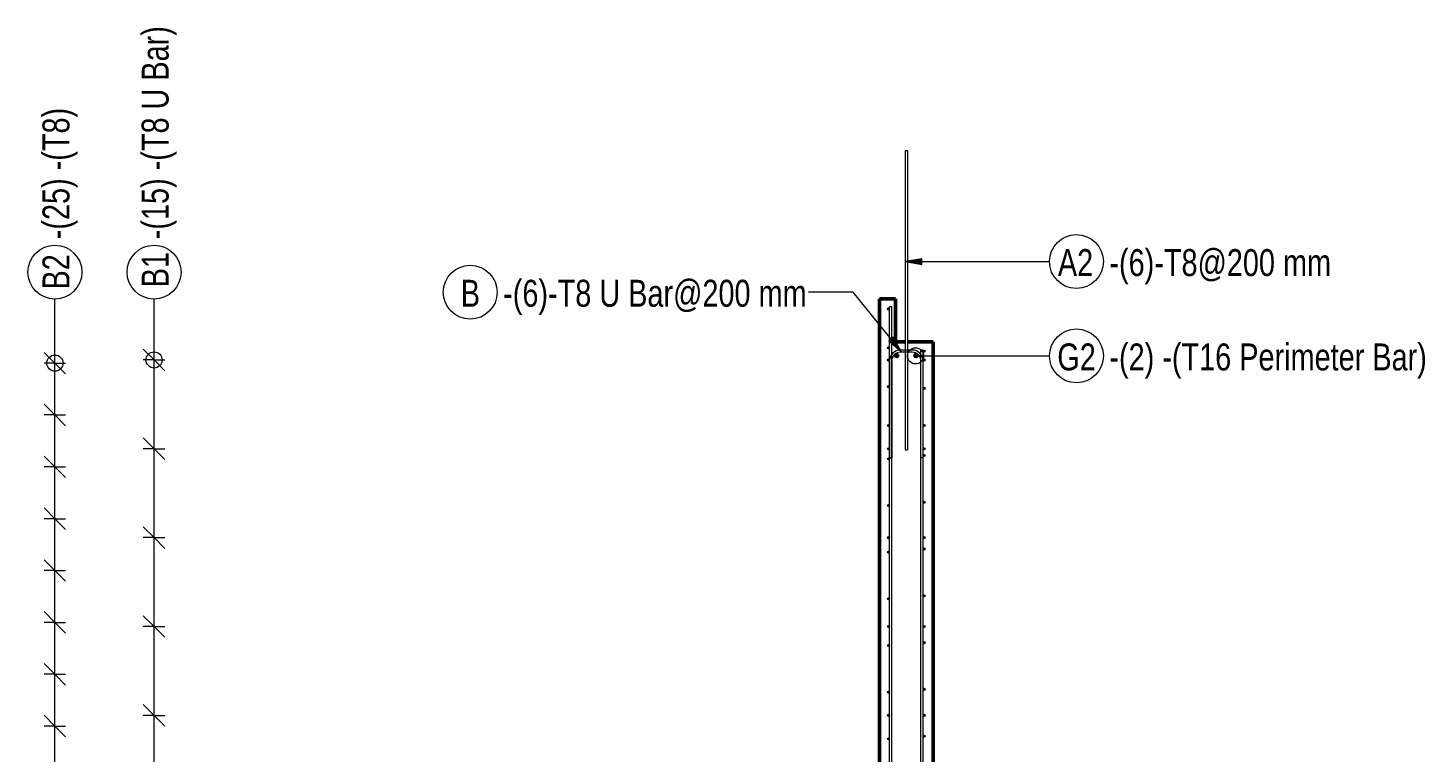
# Model space of a CAD drawing. Header units: millimetres. Extents: x -1209 to 17985, y -2296 to 18684.
# Drawn here: x 4964 to 10144, y 1878 to 4565 of the extents above; entities that cross this region are included whole.
import ezdxf

# ---------------------------------------------------------------- set-up
doc = ezdxf.new("R2010")
doc.units = ezdxf.units.MM
for name, color, linetype, lineweight in [('A-ANNO-DIMS', 211, 'Continuous', 9), ('A-ANNO-DIMS-40', 211, 'Continuous', 9), ('A-WALL', 113, 'Continuous', 25), ('S-RBAR', 171, 'Continuous', 18), ('S-RBAR-IDEN', 171, 'Continuous', 9)]:
    doc.layers.add(name, color=color, linetype=linetype, lineweight=lineweight)
doc.styles.add('Arial', font='arial.ttf', dxfattribs={"height": 95.25})
doc.styles.add('Nirmala UI Semilight', font='NirmalaS.ttf', dxfattribs={"width": 0.8, "height": 100})
doc.dimstyles.new('Arrow_Filled_-_2_5_NI_UI_1', dxfattribs={"dimscale": 304.8, "dimtxt": 104.736395, "dimasz": 0.262467, "dimexe": 0.131234, "dimexo": 0.0625, "dimgap": 0.131234, "dimtad": 1, "dimdec": 4, "dimzin": 0, "dimdsep": 46, "dimtxsty": 'Arial', "dimblk1": 'OBLIQUE', "dimblk2": 'OBLIQUE', "dimsah": 1, "dimcen": 0.09, "dimazin": 0, "dimtfac": 1, "dimtdec": 4, "dimtix": 1, "dimtmove": 0, "dimatfit": 3, "dimfxl": 0.131234, "dimfxlon": 1, "dimtvp": 1, "dimtolj": 1, "dimtzin": 0, "dimarcsym": 2})

# ---------------------------------------------------------------- blocks, each defined once
blk = doc.blocks.new('DIMBLOCK54-Elevation Front Copy 1')
at = {"layer": 'A-ANNO-DIMS-40'}
for p, q in [((5063.9, 1974.9), (5023.9, 2014.9)), ((5063.9, 1974.9), (5023.9, 1974.9)), ((5063.9, 1782.5), (5063.9, 1974.9)), ((5063.9, 1974.9), (5103.9, 1934.9)), ((5063.9, 1974.9), (5103.9, 1974.9)), ((5063.9, 1782.5), (5023.9, 1822.5)), ((5063.9, 1782.5), (5023.9, 1782.5)), ((5063.9, 1782.5), (5103.9, 1742.5)), ((5063.9, 1782.5), (5103.9, 1782.5))]:
    blk.add_line(p, q, dxfattribs=at)
blk = doc.blocks.new('_Oblique')
at = {"color": 0, "linetype": 'ByBlock', "lineweight": -2}
blk.add_line((-0.5, -0.5), (0.5, 0.5), dxfattribs=at)
blk = doc.blocks.new('DIMBLOCK55-Elevation Front Copy 1')
at = {"layer": 'A-ANNO-DIMS-40'}
for p, q in [((5063.9, 2167.2), (5023.9, 2207.2)), ((5063.9, 2167.2), (5023.9, 2167.2)), ((5063.9, 1974.9), (5063.9, 2167.2)), ((5063.9, 2167.2), (5103.9, 2127.2)), ((5063.9, 2167.2), (5103.9, 2167.2)), ((5063.9, 1974.9), (5023.9, 2014.9)), ((5063.9, 1974.9), (5023.9, 1974.9)), ((5063.9, 1974.9), (5103.9, 1934.9)), ((5063.9, 1974.9), (5103.9, 1974.9))]:
    blk.add_line(p, q, dxfattribs=at)
blk = doc.blocks.new('DIMBLOCK56-Elevation Front Copy 1')
at = {"layer": 'A-ANNO-DIMS-40'}
for p, q in [((5063.9, 2359.6), (5023.9, 2399.6)), ((5063.9, 2359.6), (5023.9, 2359.6)), ((5063.9, 2167.2), (5063.9, 2359.6)), ((5063.9, 2359.6), (5103.9, 2319.6)), ((5063.9, 2359.6), (5103.9, 2359.6)), ((5063.9, 2167.2), (5023.9, 2207.2)), ((5063.9, 2167.2), (5023.9, 2167.2)), ((5063.9, 2167.2), (5103.9, 2127.2)), ((5063.9, 2167.2), (5103.9, 2167.2))]:
    blk.add_line(p, q, dxfattribs=at)
blk = doc.blocks.new('DIMBLOCK57-Elevation Front Copy 1')
at = {"layer": 'A-ANNO-DIMS-40'}
for p, q in [((5063.9, 2551.9), (5023.9, 2591.9)), ((5063.9, 2551.9), (5023.9, 2551.9)), ((5063.9, 2359.6), (5063.9, 2551.9)), ((5063.9, 2551.9), (5103.9, 2511.9)), ((5063.9, 2551.9), (5103.9, 2551.9)), ((5063.9, 2359.6), (5023.9, 2399.6)), ((5063.9, 2359.6), (5023.9, 2359.6)), ((5063.9, 2359.6), (5103.9, 2319.6)), ((5063.9, 2359.6), (5103.9, 2359.6))]:
    blk.add_line(p, q, dxfattribs=at)
blk = doc.blocks.new('DIMBLOCK58-Elevation Front Copy 1')
at = {"layer": 'A-ANNO-DIMS-40'}
for p, q in [((5063.9, 2744.3), (5023.9, 2784.3)), ((5063.9, 2744.3), (5023.9, 2744.3)), ((5063.9, 2551.9), (5063.9, 2744.3)), ((5063.9, 2744.3), (5103.9, 2704.3)), ((5063.9, 2744.3), (5103.9, 2744.3)), ((5063.9, 2551.9), (5023.9, 2591.9)), ((5063.9, 2551.9), (5023.9, 2551.9)), ((5063.9, 2551.9), (5103.9, 2511.9)), ((5063.9, 2551.9), (5103.9, 2551.9))]:
    blk.add_line(p, q, dxfattribs=at)
blk = doc.blocks.new('DIMBLOCK59-Elevation Front Copy 1')
at = {"layer": 'A-ANNO-DIMS-40'}
for p, q in [((5063.9, 2936.6), (5023.9, 2976.6)), ((5063.9, 2936.6), (5023.9, 2936.6)), ((5063.9, 2744.3), (5063.9, 2936.6)), ((5063.9, 2936.6), (5103.9, 2896.6)), ((5063.9, 2936.6), (5103.9, 2936.6)), ((5063.9, 2744.3), (5023.9, 2784.3)), ((5063.9, 2744.3), (5023.9, 2744.3)), ((5063.9, 2744.3), (5103.9, 2704.3)), ((5063.9, 2744.3), (5103.9, 2744.3))]:
    blk.add_line(p, q, dxfattribs=at)
blk = doc.blocks.new('DIMBLOCK60-Elevation Front Copy 1')
at = {"layer": 'A-ANNO-DIMS-40'}
for p, q in [((5063.9, 3129), (5023.9, 3169)), ((5063.9, 3129), (5023.9, 3129)), ((5063.9, 2936.6), (5063.9, 3129)), ((5063.9, 3129), (5103.9, 3089)), ((5063.9, 3129), (5103.9, 3129)), ((5063.9, 2936.6), (5023.9, 2976.6)), ((5063.9, 2936.6), (5023.9, 2936.6)), ((5063.9, 2936.6), (5103.9, 2896.6)), ((5063.9, 2936.6), (5103.9, 2936.6))]:
    blk.add_line(p, q, dxfattribs=at)
blk = doc.blocks.new('DIMBLOCK61-Elevation Front Copy 1')
at = {"layer": 'A-ANNO-DIMS-40'}
for p, q in [((5063.9, 3321.3), (5023.9, 3361.3)), ((5063.9, 3321.3), (5023.9, 3321.3)), ((5063.9, 3129), (5063.9, 3321.3)), ((5063.9, 3321.3), (5103.9, 3281.3)), ((5063.9, 3321.3), (5103.9, 3321.3)), ((5063.9, 3129), (5023.9, 3169)), ((5063.9, 3129), (5023.9, 3129)), ((5063.9, 3129), (5103.9, 3089)), ((5063.9, 3129), (5103.9, 3129))]:
    blk.add_line(p, q, dxfattribs=at)
blk = doc.blocks.new('DIMBLOCK62-Elevation Front Copy 1')
at = {"layer": 'A-ANNO-DIMS-40'}
for p, q in [((5063.9, 3321.3), (5023.9, 3361.3)), ((5063.9, 3321.3), (5023.9, 3321.3)), ((5063.9, -1295), (5063.9, 3321.3)), ((5063.9, 3129), (5063.9, 3321.3)), ((5063.9, 3321.3), (5103.9, 3281.3)), ((5063.9, 3321.3), (5103.9, 3321.3)), ((5063.9, 3129), (5023.9, 3169)), ((5063.9, 3129), (5023.9, 3129)), ((5063.9, 2936.6), (5063.9, 3129)), ((5063.9, 3129), (5103.9, 3089)), ((5063.9, 3129), (5103.9, 3129)), ((5063.9, 2936.6), (5023.9, 2976.6)), ((5063.9, 2936.6), (5023.9, 2936.6)), ((5063.9, 2744.3), (5063.9, 2936.6)), ((5063.9, 2936.6), (5103.9, 2896.6)), ((5063.9, 2936.6), (5103.9, 2936.6)), ((5063.9, 2744.3), (5023.9, 2784.3)), ((5063.9, 2744.3), (5023.9, 2744.3)), ((5063.9, 2551.9), (5063.9, 2744.3)), ((5063.9, 2744.3), (5103.9, 2704.3)), ((5063.9, 2744.3), (5103.9, 2744.3)), ((5063.9, 2551.9), (5023.9, 2591.9)), ((5063.9, 2551.9), (5023.9, 2551.9)), ((5063.9, 2359.6), (5063.9, 2551.9)), ((5063.9, 2551.9), (5103.9, 2511.9)), ((5063.9, 2551.9), (5103.9, 2551.9)), ((5063.9, 2359.6), (5023.9, 2399.6)), ((5063.9, 2359.6), (5023.9, 2359.6)), ((5063.9, 2167.2), (5063.9, 2359.6)), ((5063.9, 2359.6), (5103.9, 2319.6)), ((5063.9, 2359.6), (5103.9, 2359.6)), ((5063.9, 2167.2), (5023.9, 2207.2)), ((5063.9, 2167.2), (5023.9, 2167.2)), ((5063.9, 1974.9), (5063.9, 2167.2)), ((5063.9, 2167.2), (5103.9, 2127.2)), ((5063.9, 2167.2), (5103.9, 2167.2)), ((5063.9, 1974.9), (5023.9, 2014.9)), ((5063.9, 1974.9), (5023.9, 1974.9)), ((5063.9, 1782.5), (5063.9, 1974.9)), ((5063.9, 1974.9), (5103.9, 1934.9)), ((5063.9, 1974.9), (5103.9, 1974.9)), ((5063.9, 1782.5), (5023.9, 1822.5)), ((5063.9, 1782.5), (5023.9, 1782.5)), ((5063.9, 1590.2), (5063.9, 1782.5)), ((5063.9, 1782.5), (5103.9, 1742.5)), ((5063.9, 1782.5), (5103.9, 1782.5)), ((5063.9, 1590.2), (5023.9, 1630.2)), ((5063.9, 1590.2), (5023.9, 1590.2)), ((5063.9, 1397.8), (5063.9, 1590.2)), ((5063.9, 1590.2), (5103.9, 1550.2)), ((5063.9, 1590.2), (5103.9, 1590.2)), ((5063.9, 1397.8), (5023.9, 1437.8)), ((5063.9, 1397.8), (5023.9, 1397.8)), ((5063.9, 1205.5), (5063.9, 1397.8)), ((5063.9, 1397.8), (5103.9, 1357.8)), ((5063.9, 1397.8), (5103.9, 1397.8)), ((5063.9, 1205.5), (5023.9, 1245.5)), ((5063.9, 1205.5), (5023.9, 1205.5)), ((5063.9, 1013.2), (5063.9, 1205.5)), ((5063.9, 1205.5), (5103.9, 1165.5)), ((5063.9, 1205.5), (5103.9, 1205.5)), ((5063.9, 1013.2), (5023.9, 1053.2)), ((5063.9, 1013.2), (5023.9, 1013.2)), ((5063.9, 820.8), (5063.9, 1013.2)), ((5063.9, 1013.2), (5103.9, 973.2)), ((5063.9, 1013.2), (5103.9, 1013.2)), ((5063.9, 820.8), (5023.9, 860.8)), ((5063.9, 820.8), (5023.9, 820.8)), ((5063.9, 628.5), (5063.9, 820.8)), ((5063.9, 820.8), (5103.9, 780.8)), ((5063.9, 820.8), (5103.9, 820.8)), ((5063.9, 628.5), (5023.9, 668.5)), ((5063.9, 628.5), (5023.9, 628.5)), ((5063.9, 436.1), (5063.9, 628.5)), ((5063.9, 628.5), (5103.9, 588.5)), ((5063.9, 628.5), (5103.9, 628.5)), ((5063.9, 436.1), (5023.9, 476.1)), ((5063.9, 436.1), (5023.9, 436.1)), ((5063.9, 243.8), (5063.9, 436.1)), ((5063.9, 436.1), (5103.9, 396.1)), ((5063.9, 436.1), (5103.9, 436.1)), ((5063.9, 243.8), (5023.9, 283.8)), ((5063.9, 243.8), (5023.9, 243.8)), ((5063.9, 51.4), (5063.9, 243.8)), ((5063.9, 243.8), (5103.9, 203.8)), ((5063.9, 243.8), (5103.9, 243.8)), ((5063.9, 51.4), (5023.9, 91.4)), ((5063.9, 51.4), (5023.9, 51.4)), ((5063.9, -140.9), (5063.9, 51.4)), ((5063.9, 51.4), (5103.9, 11.4)), ((5063.9, 51.4), (5103.9, 51.4)), ((5063.9, -140.9), (5023.9, -100.9)), ((5063.9, -140.9), (5023.9, -140.9)), ((5063.9, -333.3), (5063.9, -140.9)), ((5063.9, -140.9), (5103.9, -180.9)), ((5063.9, -140.9), (5103.9, -140.9)), ((5063.9, -333.3), (5023.9, -293.3)), ((5063.9, -333.3), (5023.9, -333.3)), ((5063.9, -525.6), (5063.9, -333.3)), ((5063.9, -333.3), (5103.9, -373.3)), ((5063.9, -333.3), (5103.9, -333.3)), ((5063.9, -525.6), (5023.9, -485.6)), ((5063.9, -525.6), (5023.9, -525.6)), ((5063.9, -718), (5063.9, -525.6)), ((5063.9, -525.6), (5103.9, -565.6)), ((5063.9, -525.6), (5103.9, -525.6)), ((5063.9, -718), (5023.9, -678)), ((5063.9, -718), (5023.9, -718)), ((5063.9, -910.3), (5063.9, -718)), ((5063.9, -718), (5103.9, -758)), ((5063.9, -718), (5103.9, -718)), ((5063.9, -910.3), (5023.9, -870.3)), ((5063.9, -910.3), (5023.9, -910.3)), ((5063.9, -1102.7), (5063.9, -910.3)), ((5063.9, -910.3), (5103.9, -950.3)), ((5063.9, -910.3), (5103.9, -910.3)), ((5063.9, -1102.7), (5023.9, -1062.7)), ((5063.9, -1102.7), (5023.9, -1102.7)), ((5063.9, -1295), (5063.9, -1102.7)), ((5063.9, -1102.7), (5103.9, -1142.7)), ((5063.9, -1102.7), (5103.9, -1102.7)), ((5063.9, -1295), (5023.9, -1255)), ((5063.9, -1295), (5023.9, -1295)), ((5063.9, -1295), (5103.9, -1335)), ((5063.9, -1295), (5103.9, -1295))]:
    blk.add_line(p, q, dxfattribs=at)
blk = doc.blocks.new('_None')
blk = doc.blocks.new('DIMBLOCK72-Elevation Front Copy 1')
at = {"layer": 'A-ANNO-DIMS-40'}
for p, q in [((5431.6, 2014.6), (5391.6, 2054.6)), ((5431.6, 2014.6), (5391.6, 2014.6)), ((5431.6, 1685), (5431.6, 2014.6)), ((5431.6, 2014.6), (5471.6, 1974.6)), ((5431.6, 2014.6), (5471.6, 2014.6)), ((5431.6, 1685), (5391.6, 1725)), ((5431.6, 1685), (5391.6, 1685)), ((5431.6, 1685), (5471.6, 1645)), ((5431.6, 1685), (5471.6, 1685))]:
    blk.add_line(p, q, dxfattribs=at)
blk = doc.blocks.new('DIMBLOCK73-Elevation Front Copy 1')
at = {"layer": 'A-ANNO-DIMS-40'}
for p, q in [((5431.6, 2344.3), (5391.6, 2384.3)), ((5431.6, 2344.3), (5391.6, 2344.3)), ((5431.6, 2014.6), (5431.6, 2344.3)), ((5431.6, 2344.3), (5471.6, 2304.3)), ((5431.6, 2344.3), (5471.6, 2344.3)), ((5431.6, 2014.6), (5391.6, 2054.6)), ((5431.6, 2014.6), (5391.6, 2014.6)), ((5431.6, 2014.6), (5471.6, 1974.6)), ((5431.6, 2014.6), (5471.6, 2014.6))]:
    blk.add_line(p, q, dxfattribs=at)
blk = doc.blocks.new('DIMBLOCK74-Elevation Front Copy 1')
at = {"layer": 'A-ANNO-DIMS-40'}
for p, q in [((5431.6, 2673.9), (5391.6, 2713.9)), ((5431.6, 2673.9), (5391.6, 2673.9)), ((5431.6, 2344.3), (5431.6, 2673.9)), ((5431.6, 2673.9), (5471.6, 2633.9)), ((5431.6, 2673.9), (5471.6, 2673.9)), ((5431.6, 2344.3), (5391.6, 2384.3)), ((5431.6, 2344.3), (5391.6, 2344.3)), ((5431.6, 2344.3), (5471.6, 2304.3)), ((5431.6, 2344.3), (5471.6, 2344.3))]:
    blk.add_line(p, q, dxfattribs=at)
blk = doc.blocks.new('DIMBLOCK75-Elevation Front Copy 1')
at = {"layer": 'A-ANNO-DIMS-40'}
for p, q in [((5431.6, 3003.6), (5391.6, 3043.6)), ((5431.6, 3003.6), (5391.6, 3003.6)), ((5431.6, 2673.9), (5431.6, 3003.6)), ((5431.6, 3003.6), (5471.6, 2963.6)), ((5431.6, 3003.6), (5471.6, 3003.6)), ((5431.6, 2673.9), (5391.6, 2713.9)), ((5431.6, 2673.9), (5391.6, 2673.9)), ((5431.6, 2673.9), (5471.6, 2633.9)), ((5431.6, 2673.9), (5471.6, 2673.9))]:
    blk.add_line(p, q, dxfattribs=at)
blk = doc.blocks.new('DIMBLOCK76-Elevation Front Copy 1')
at = {"layer": 'A-ANNO-DIMS-40'}
for p, q in [((5431.6, 3333.2), (5391.6, 3373.2)), ((5431.6, 3333.2), (5391.6, 3333.2)), ((5431.6, 3003.6), (5431.6, 3333.2)), ((5431.6, 3333.2), (5471.6, 3293.2)), ((5431.6, 3333.2), (5471.6, 3333.2)), ((5431.6, 3003.6), (5391.6, 3043.6)), ((5431.6, 3003.6), (5391.6, 3003.6)), ((5431.6, 3003.6), (5471.6, 2963.6)), ((5431.6, 3003.6), (5471.6, 3003.6))]:
    blk.add_line(p, q, dxfattribs=at)
blk = doc.blocks.new('DIMBLOCK77-Elevation Front Copy 1')
at = {"layer": 'A-ANNO-DIMS-40'}
for p, q in [((5431.6, 3333.2), (5391.6, 3373.2)), ((5431.6, 3333.2), (5391.6, 3333.2)), ((5431.6, -1281.9), (5431.6, 3333.2)), ((5431.6, 3003.6), (5431.6, 3333.2)), ((5431.6, 3333.2), (5471.6, 3293.2)), ((5431.6, 3333.2), (5471.6, 3333.2)), ((5431.6, 3003.6), (5391.6, 3043.6)), ((5431.6, 3003.6), (5391.6, 3003.6)), ((5431.6, 2673.9), (5431.6, 3003.6)), ((5431.6, 3003.6), (5471.6, 2963.6)), ((5431.6, 3003.6), (5471.6, 3003.6)), ((5431.6, 2673.9), (5391.6, 2713.9)), ((5431.6, 2673.9), (5391.6, 2673.9)), ((5431.6, 2344.3), (5431.6, 2673.9)), ((5431.6, 2673.9), (5471.6, 2633.9)), ((5431.6, 2673.9), (5471.6, 2673.9)), ((5431.6, 2344.3), (5391.6, 2384.3)), ((5431.6, 2344.3), (5391.6, 2344.3)), ((5431.6, 2014.6), (5431.6, 2344.3)), ((5431.6, 2344.3), (5471.6, 2304.3)), ((5431.6, 2344.3), (5471.6, 2344.3)), ((5431.6, 2014.6), (5391.6, 2054.6)), ((5431.6, 2014.6), (5391.6, 2014.6)), ((5431.6, 1685), (5431.6, 2014.6)), ((5431.6, 2014.6), (5471.6, 1974.6)), ((5431.6, 2014.6), (5471.6, 2014.6)), ((5431.6, 1685), (5391.6, 1725)), ((5431.6, 1685), (5391.6, 1685)), ((5431.6, 1355.3), (5431.6, 1685)), ((5431.6, 1685), (5471.6, 1645)), ((5431.6, 1685), (5471.6, 1685)), ((5431.6, 1355.3), (5391.6, 1395.3)), ((5431.6, 1355.3), (5391.6, 1355.3)), ((5431.6, 1025.7), (5431.6, 1355.3)), ((5431.6, 1355.3), (5471.6, 1315.3)), ((5431.6, 1355.3), (5471.6, 1355.3)), ((5431.6, 1025.7), (5391.6, 1065.7)), ((5431.6, 1025.7), (5391.6, 1025.7)), ((5431.6, 696), (5431.6, 1025.7)), ((5431.6, 1025.7), (5471.6, 985.7)), ((5431.6, 1025.7), (5471.6, 1025.7)), ((5431.6, 696), (5391.6, 736)), ((5431.6, 696), (5391.6, 696)), ((5431.6, 366.4), (5431.6, 696)), ((5431.6, 696), (5471.6, 656)), ((5431.6, 696), (5471.6, 696)), ((5431.6, 366.4), (5391.6, 406.4)), ((5431.6, 366.4), (5391.6, 366.4)), ((5431.6, 36.7), (5431.6, 366.4)), ((5431.6, 366.4), (5471.6, 326.4)), ((5431.6, 366.4), (5471.6, 366.4)), ((5431.6, 36.7), (5391.6, 76.7)), ((5431.6, 36.7), (5391.6, 36.7)), ((5431.6, -292.9), (5431.6, 36.7)), ((5431.6, 36.7), (5471.6, -3.3)), ((5431.6, 36.7), (5471.6, 36.7)), ((5431.6, -292.9), (5391.6, -252.9)), ((5431.6, -292.9), (5391.6, -292.9)), ((5431.6, -622.6), (5431.6, -292.9)), ((5431.6, -292.9), (5471.6, -332.9)), ((5431.6, -292.9), (5471.6, -292.9)), ((5431.6, -622.6), (5391.6, -582.6)), ((5431.6, -622.6), (5391.6, -622.6)), ((5431.6, -952.2), (5431.6, -622.6)), ((5431.6, -622.6), (5471.6, -662.6)), ((5431.6, -622.6), (5471.6, -622.6)), ((5431.6, -952.2), (5391.6, -912.2)), ((5431.6, -952.2), (5391.6, -952.2)), ((5431.6, -1281.9), (5431.6, -952.2)), ((5431.6, -952.2), (5471.6, -992.2)), ((5431.6, -952.2), (5471.6, -952.2)), ((5431.6, -1281.9), (5391.6, -1241.9)), ((5431.6, -1281.9), (5391.6, -1281.9)), ((5431.6, -1281.9), (5471.6, -1321.9)), ((5431.6, -1281.9), (5471.6, -1281.9))]:
    blk.add_line(p, q, dxfattribs=at)
blk = doc.blocks.new('M_Rebar Tag_rfa MARK - DOT 1_5-794230-Elevation Front Copy 1')
at = {"layer": 'S-RBAR-IDEN'}
blk.add_circle((3034.1, 4800.9), 100, dxfattribs=at)
blk = doc.blocks.new('M_Rebar Tag_rfa Dimension - ARROW-793927-Elevation Right Copy 2')
at = {"layer": 'S-RBAR-IDEN'}
blk.add_circle((18666.1, -1628.1), 100, dxfattribs=at)
blk = doc.blocks.new('M_Rebar Tag_rfa MARK - DOT 1_5-794230-Elevation Right Copy 2')
at = {"layer": 'S-RBAR-IDEN'}
blk.add_circle((18666.1, -1344.5), 100, dxfattribs=at)

msp = doc.modelspace()

# ---------------------------------------------------------------- hatches: boundary and pattern name
at = {"layer": 'S-RBAR'}
h = msp.add_hatch(color=256, dxfattribs=at)
edge = h.paths.add_edge_path()
edge.add_arc((8154.53169, 3522.33844), 4, 0, 360)
for points in [[(8154.53169, 3518.33844), (8158.53169, 3522.33844), (8154.53169, 3526.33844), (8150.53169, 3522.33844)], [(8154.53169, 3374.20075), (8158.53169, 3378.20075), (8154.53169, 3382.20075), (8150.53169, 3378.20075)], [(8286.53169, 3362), (8290.53169, 3366), (8286.53169, 3370), (8282.53169, 3366)], [(8154.53169, 3329.20964), (8158.53169, 3333.20964), (8154.53169, 3337.20964), (8150.53169, 3333.20964)], [(8187.1235, 3341.89155), (8192.65136, 3349.5), (8187.1235, 3357.10845), (8178.17922, 3354.20228), (8178.17922, 3344.79772)], [(8258.95351, 3341.89155), (8264.48138, 3349.5), (8258.95351, 3357.10845), (8250.00924, 3354.20228), (8250.00924, 3344.79772)], [(8286.53169, 3329.20964), (8290.53169, 3333.20964), (8286.53169, 3337.20964), (8282.53169, 3333.20964)], [(8154.53169, 3230.06305), (8158.53169, 3234.06305), (8154.53169, 3238.06305), (8150.53169, 3234.06305)], [(8286.53169, 3223.96268), (8290.53169, 3227.96268), (8286.53169, 3231.96268), (8282.53169, 3227.96268)], [(8154.53169, 3085.92536), (8158.53169, 3089.92536), (8154.53169, 3093.92536), (8150.53169, 3089.92536)], [(8286.53169, 3085.92536), (8290.53169, 3089.92536), (8286.53169, 3093.92536), (8282.53169, 3089.92536)], [(8154.53169, 2999.55973), (8158.53169, 3003.55973), (8154.53169, 3007.55973), (8150.53169, 3003.55973)], [(8286.53169, 2999.55973), (8290.53169, 3003.55973), (8286.53169, 3007.55973), (8282.53169, 3003.55973)], [(8154.53169, 2962.28492), (8158.53169, 2966.28492), (8154.53169, 2970.28492), (8150.53169, 2966.28492)], [(8286.53169, 2974.82187), (8290.53169, 2978.82187), (8286.53169, 2982.82187), (8282.53169, 2978.82187)], [(8154.53169, 2789.19352), (8158.53169, 2793.19352), (8154.53169, 2797.19352), (8150.53169, 2793.19352)], [(8286.53169, 2801.229), (8290.53169, 2805.229), (8286.53169, 2809.229), (8282.53169, 2805.229)], [(8154.53169, 2669.90983), (8158.53169, 2673.90983), (8154.53169, 2677.90983), (8150.53169, 2673.90983)], [(8286.53169, 2669.90983), (8290.53169, 2673.90983), (8286.53169, 2677.90983), (8282.53169, 2673.90983)], [(8154.53169, 2616.10212), (8158.53169, 2620.10212), (8154.53169, 2624.10212), (8150.53169, 2620.10212)], [(8286.53169, 2627.63612), (8290.53169, 2631.63612), (8286.53169, 2635.63612), (8282.53169, 2631.63612)], [(8154.53169, 2443.01073), (8158.53169, 2447.01073), (8154.53169, 2451.01073), (8150.53169, 2447.01073)], [(8286.53169, 2454.04325), (8290.53169, 2458.04325), (8286.53169, 2462.04325), (8282.53169, 2458.04325)], [(8154.53169, 2340.25992), (8158.53169, 2344.25992), (8154.53169, 2348.25992), (8150.53169, 2344.25992)], [(8286.53169, 2340.25992), (8290.53169, 2344.25992), (8286.53169, 2348.25992), (8282.53169, 2344.25992)], [(8286.53169, 2280.45037), (8290.53169, 2284.45037), (8286.53169, 2288.45037), (8282.53169, 2284.45037)], [(8154.53169, 2269.91933), (8158.53169, 2273.91933), (8154.53169, 2277.91933), (8150.53169, 2273.91933)], [(8154.53169, 2096.82793), (8158.53169, 2100.82793), (8154.53169, 2104.82793), (8150.53169, 2100.82793)], [(8286.53169, 2106.8575), (8290.53169, 2110.8575), (8286.53169, 2114.8575), (8282.53169, 2110.8575)], [(8154.53169, 2010.61001), (8158.53169, 2014.61001), (8154.53169, 2018.61001), (8150.53169, 2014.61001)], [(8286.53169, 2010.61001), (8290.53169, 2014.61001), (8286.53169, 2018.61001), (8282.53169, 2014.61001)], [(8154.53169, 1923.73654), (8158.53169, 1927.73654), (8154.53169, 1931.73654), (8150.53169, 1927.73654)], [(8286.53169, 1933.26462), (8290.53169, 1937.26462), (8286.53169, 1941.26462), (8282.53169, 1937.26462)]]:
    msp.add_hatch(color=256, dxfattribs=at).paths.add_polyline_path(points)
h = msp.add_hatch(color=256, dxfattribs=at)
edge = h.paths.add_edge_path()
edge.add_arc((8154.53169, 3378.20075), 4, 0, 360)
h = msp.add_hatch(color=256, dxfattribs=at)
edge = h.paths.add_edge_path()
edge.add_arc((8286.53169, 3366), 4, 0, 360)
h = msp.add_hatch(color=256, dxfattribs=at)
edge = h.paths.add_edge_path()
edge.add_arc((8154.53169, 3333.20964), 4, 0, 360)
h = msp.add_hatch(color=256, dxfattribs=at)
edge = h.paths.add_edge_path()
edge.add_arc((8184.65136, 3349.5), 8, 0, 360)
h = msp.add_hatch(color=256, dxfattribs=at)
edge = h.paths.add_edge_path()
edge.add_arc((8256.48138, 3349.5), 8, 0, 360)
h = msp.add_hatch(color=256, dxfattribs=at)
edge = h.paths.add_edge_path()
edge.add_arc((8286.53169, 3333.20964), 4, 0, 360)
h = msp.add_hatch(color=256, dxfattribs=at)
edge = h.paths.add_edge_path()
edge.add_arc((8154.53169, 3234.06305), 4, 0, 360)
h = msp.add_hatch(color=256, dxfattribs=at)
edge = h.paths.add_edge_path()
edge.add_arc((8286.53169, 3227.96268), 4, 0, 360)
h = msp.add_hatch(color=256, dxfattribs=at)
edge = h.paths.add_edge_path()
edge.add_arc((8154.53169, 3089.92536), 4, 0, 360)
h = msp.add_hatch(color=256, dxfattribs=at)
edge = h.paths.add_edge_path()
edge.add_arc((8286.53169, 3089.92536), 4, 0, 360)
h = msp.add_hatch(color=256, dxfattribs=at)
edge = h.paths.add_edge_path()
edge.add_arc((8154.53169, 3003.55973), 4, 0, 360)
h = msp.add_hatch(color=256, dxfattribs=at)
edge = h.paths.add_edge_path()
edge.add_arc((8286.53169, 3003.55973), 4, 0, 360)
h = msp.add_hatch(color=256, dxfattribs=at)
edge = h.paths.add_edge_path()
edge.add_arc((8154.53169, 2966.28492), 4, 0, 360)
h = msp.add_hatch(color=256, dxfattribs=at)
edge = h.paths.add_edge_path()
edge.add_arc((8286.53169, 2978.82187), 4, 0, 360)
h = msp.add_hatch(color=256, dxfattribs=at)
edge = h.paths.add_edge_path()
edge.add_arc((8154.53169, 2793.19352), 4, 0, 360)
h = msp.add_hatch(color=256, dxfattribs=at)
edge = h.paths.add_edge_path()
edge.add_arc((8286.53169, 2805.229), 4, 0, 360)
h = msp.add_hatch(color=256, dxfattribs=at)
edge = h.paths.add_edge_path()
edge.add_arc((8154.53169, 2673.90983), 4, 0, 360)
h = msp.add_hatch(color=256, dxfattribs=at)
edge = h.paths.add_edge_path()
edge.add_arc((8286.53169, 2673.90983), 4, 0, 360)
h = msp.add_hatch(color=256, dxfattribs=at)
edge = h.paths.add_edge_path()
edge.add_arc((8154.53169, 2620.10212), 4, 0, 360)
h = msp.add_hatch(color=256, dxfattribs=at)
edge = h.paths.add_edge_path()
edge.add_arc((8286.53169, 2631.63612), 4, 0, 360)
h = msp.add_hatch(color=256, dxfattribs=at)
edge = h.paths.add_edge_path()
edge.add_arc((8154.53169, 2447.01073), 4, 0, 360)
h = msp.add_hatch(color=256, dxfattribs=at)
edge = h.paths.add_edge_path()
edge.add_arc((8286.53169, 2458.04325), 4, 0, 360)
h = msp.add_hatch(color=256, dxfattribs=at)
edge = h.paths.add_edge_path()
edge.add_arc((8154.53169, 2344.25992), 4, 0, 360)
h = msp.add_hatch(color=256, dxfattribs=at)
edge = h.paths.add_edge_path()
edge.add_arc((8286.53169, 2344.25992), 4, 0, 360)
h = msp.add_hatch(color=256, dxfattribs=at)
edge = h.paths.add_edge_path()
edge.add_arc((8286.53169, 2284.45037), 4, 0, 360)
h = msp.add_hatch(color=256, dxfattribs=at)
edge = h.paths.add_edge_path()
edge.add_arc((8154.53169, 2273.91933), 4, 0, 360)
h = msp.add_hatch(color=256, dxfattribs=at)
edge = h.paths.add_edge_path()
edge.add_arc((8154.53169, 2100.82793), 4, 0, 360)
h = msp.add_hatch(color=256, dxfattribs=at)
edge = h.paths.add_edge_path()
edge.add_arc((8286.53169, 2110.8575), 4, 0, 360)
h = msp.add_hatch(color=256, dxfattribs=at)
edge = h.paths.add_edge_path()
edge.add_arc((8154.53169, 2014.61001), 4, 0, 360)
h = msp.add_hatch(color=256, dxfattribs=at)
edge = h.paths.add_edge_path()
edge.add_arc((8286.53169, 2014.61001), 4, 0, 360)
h = msp.add_hatch(color=256, dxfattribs=at)
edge = h.paths.add_edge_path()
edge.add_arc((8154.53169, 1927.73654), 4, 0, 360)
h = msp.add_hatch(color=256, dxfattribs=at)
edge = h.paths.add_edge_path()
edge.add_arc((8286.53169, 1937.26462), 4, 0, 360)
at = {"layer": 'S-RBAR-IDEN'}
for points in [[(8218.00203, 3698.28864), (8278.00203, 3687.70902), (8278.00203, 3708.86826)], [(8202.01997, 3364.54408), (8172.3332, 3417.74769), (8155.92682, 3404.38565)]]:
    msp.add_hatch(color=256, dxfattribs=at).paths.add_polyline_path(points)

# ---------------------------------------------------------------- linework, layer by layer
at = {"layer": 'A-WALL', "lineweight": 50}
for p, q in [((8180.53169, 3560), (8120.53169, 3560)), ((8120.53169, 3560), (8120.53169, -1395)), ((8180.53169, 3400), (8180.53169, 3560)), ((8216.7346, 3400), (8180.53169, 3400)), ((8320.53169, 3400), (8224.7346, 3400)), ((8320.53169, 1785.64781), (8320.53169, 3400))]:
    msp.add_line(p, q, dxfattribs=at)
at = {"layer": 'S-RBAR'}
for p, q in [((8216.7346, 4110), (8216.7346, 3000)), ((8216.7346, 4110), (8224.7346, 4110)), ((8224.7346, 4110), (8224.7346, 3000)), ((8154.53169, 3526.33844), (8150.53169, 3522.33844)), ((8150.53169, 3522.33844), (8154.53169, 3518.33844)), ((8158.53169, 3522.33844), (8154.53169, 3526.33844)), ((8154.53169, 3518.33844), (8158.53169, 3522.33844)), ((8166.53169, 3530.02973), (8158.53169, 3530.02973)), ((8158.53169, -1365), (8158.53169, 3530.02973)), ((8166.53169, -1365), (8166.53169, 3530.02973)), ((8154.53169, 3382.20075), (8150.53169, 3378.20075)), ((8150.53169, 3378.20075), (8154.53169, 3374.20075)), ((8158.53169, 3378.20075), (8154.53169, 3382.20075)), ((8154.53169, 3374.20075), (8158.53169, 3378.20075)), ((8242.53169, 3370), (8198.53169, 3370)), ((8282.53169, 3370), (8274.53169, 3370)), ((8274.53169, -1365), (8274.53169, 3370)), ((8282.53169, -1365), (8282.53169, 3370)), ((8286.53169, 3370), (8282.53169, 3366)), ((8290.53169, 3366), (8286.53169, 3370)), ((8154.53169, 3337.20964), (8150.53169, 3333.20964)), ((8150.53169, 3333.20964), (8154.53169, 3329.20964)), ((8158.53169, 3333.20964), (8154.53169, 3337.20964)), ((8154.53169, 3329.20964), (8158.53169, 3333.20964)), ((8158.53169, 3330), (8158.53169, 2970)), ((8166.53169, 3330), (8166.53169, 2970)), ((8187.1235, 3357.10845), (8178.17922, 3354.20228)), ((8178.17922, 3354.20228), (8178.17922, 3344.79772)), ((8178.17922, 3344.79772), (8187.1235, 3341.89155)), ((8192.65136, 3349.5), (8187.1235, 3357.10845)), ((8187.1235, 3341.89155), (8192.65136, 3349.5)), ((8242.53169, 3362), (8198.53169, 3362)), ((8258.95351, 3357.10845), (8250.00924, 3354.20228)), ((8250.00924, 3354.20228), (8250.00924, 3344.79772)), ((8250.00924, 3344.79772), (8258.95351, 3341.89155)), ((8264.48138, 3349.5), (8258.95351, 3357.10845)), ((8258.95351, 3341.89155), (8264.48138, 3349.5)), ((8274.53169, 2970), (8274.53169, 3330)), ((8282.53169, 3366), (8286.53169, 3362)), ((8286.53169, 3337.20964), (8282.53169, 3333.20964)), ((8282.53169, 3333.20964), (8286.53169, 3329.20964)), ((8282.53169, 2970), (8282.53169, 3330)), ((8286.53169, 3362), (8290.53169, 3366)), ((8290.53169, 3333.20964), (8286.53169, 3337.20964)), ((8286.53169, 3329.20964), (8290.53169, 3333.20964)), ((8154.53169, 3238.06305), (8150.53169, 3234.06305)), ((8150.53169, 3234.06305), (8154.53169, 3230.06305)), ((8158.53169, 3234.06305), (8154.53169, 3238.06305)), ((8154.53169, 3230.06305), (8158.53169, 3234.06305)), ((8286.53169, 3231.96268), (8282.53169, 3227.96268)), ((8282.53169, 3227.96268), (8286.53169, 3223.96268)), ((8290.53169, 3227.96268), (8286.53169, 3231.96268)), ((8286.53169, 3223.96268), (8290.53169, 3227.96268)), ((8154.53169, 3093.92536), (8150.53169, 3089.92536)), ((8150.53169, 3089.92536), (8154.53169, 3085.92536)), ((8158.53169, 3089.92536), (8154.53169, 3093.92536)), ((8154.53169, 3085.92536), (8158.53169, 3089.92536)), ((8286.53169, 3093.92536), (8282.53169, 3089.92536)), ((8282.53169, 3089.92536), (8286.53169, 3085.92536)), ((8290.53169, 3089.92536), (8286.53169, 3093.92536)), ((8286.53169, 3085.92536), (8290.53169, 3089.92536)), ((8154.53169, 3007.55973), (8150.53169, 3003.55973)), ((8158.53169, 3003.55973), (8154.53169, 3007.55973)), ((8286.53169, 3007.55973), (8282.53169, 3003.55973)), ((8290.53169, 3003.55973), (8286.53169, 3007.55973)), ((8150.53169, 3003.55973), (8154.53169, 2999.55973)), ((8154.53169, 2970.28492), (8150.53169, 2966.28492)), ((8150.53169, 2966.28492), (8154.53169, 2962.28492)), ((8154.53169, 2999.55973), (8158.53169, 3003.55973)), ((8158.53169, 2966.28492), (8154.53169, 2970.28492)), ((8154.53169, 2962.28492), (8158.53169, 2966.28492)), ((8158.53169, 2970), (8166.53169, 2970)), ((8216.7346, 3000), (8224.7346, 3000)), ((8282.53169, 2970), (8274.53169, 2970)), ((8282.53169, 3003.55973), (8286.53169, 2999.55973)), ((8286.53169, 2982.82187), (8282.53169, 2978.82187)), ((8282.53169, 2978.82187), (8286.53169, 2974.82187)), ((8286.53169, 2999.55973), (8290.53169, 3003.55973)), ((8290.53169, 2978.82187), (8286.53169, 2982.82187)), ((8286.53169, 2974.82187), (8290.53169, 2978.82187)), ((8154.53169, 2797.19352), (8150.53169, 2793.19352)), ((8158.53169, 2793.19352), (8154.53169, 2797.19352)), ((8286.53169, 2809.229), (8282.53169, 2805.229)), ((8282.53169, 2805.229), (8286.53169, 2801.229)), ((8290.53169, 2805.229), (8286.53169, 2809.229)), ((8286.53169, 2801.229), (8290.53169, 2805.229)), ((8150.53169, 2793.19352), (8154.53169, 2789.19352)), ((8154.53169, 2789.19352), (8158.53169, 2793.19352)), ((8154.53169, 2677.90983), (8150.53169, 2673.90983)), ((8150.53169, 2673.90983), (8154.53169, 2669.90983)), ((8158.53169, 2673.90983), (8154.53169, 2677.90983)), ((8154.53169, 2669.90983), (8158.53169, 2673.90983)), ((8286.53169, 2677.90983), (8282.53169, 2673.90983)), ((8282.53169, 2673.90983), (8286.53169, 2669.90983)), ((8290.53169, 2673.90983), (8286.53169, 2677.90983)), ((8286.53169, 2669.90983), (8290.53169, 2673.90983)), ((8154.53169, 2624.10212), (8150.53169, 2620.10212)), ((8150.53169, 2620.10212), (8154.53169, 2616.10212)), ((8158.53169, 2620.10212), (8154.53169, 2624.10212)), ((8154.53169, 2616.10212), (8158.53169, 2620.10212)), ((8286.53169, 2635.63612), (8282.53169, 2631.63612)), ((8282.53169, 2631.63612), (8286.53169, 2627.63612)), ((8290.53169, 2631.63612), (8286.53169, 2635.63612)), ((8286.53169, 2627.63612), (8290.53169, 2631.63612)), ((8154.53169, 2451.01073), (8150.53169, 2447.01073)), ((8150.53169, 2447.01073), (8154.53169, 2443.01073)), ((8158.53169, 2447.01073), (8154.53169, 2451.01073)), ((8154.53169, 2443.01073), (8158.53169, 2447.01073)), ((8286.53169, 2462.04325), (8282.53169, 2458.04325)), ((8282.53169, 2458.04325), (8286.53169, 2454.04325)), ((8290.53169, 2458.04325), (8286.53169, 2462.04325)), ((8286.53169, 2454.04325), (8290.53169, 2458.04325)), ((8154.53169, 2348.25992), (8150.53169, 2344.25992)), ((8150.53169, 2344.25992), (8154.53169, 2340.25992)), ((8158.53169, 2344.25992), (8154.53169, 2348.25992)), ((8154.53169, 2340.25992), (8158.53169, 2344.25992)), ((8286.53169, 2348.25992), (8282.53169, 2344.25992)), ((8282.53169, 2344.25992), (8286.53169, 2340.25992)), ((8290.53169, 2344.25992), (8286.53169, 2348.25992)), ((8286.53169, 2340.25992), (8290.53169, 2344.25992)), ((8286.53169, 2288.45037), (8282.53169, 2284.45037)), ((8282.53169, 2284.45037), (8286.53169, 2280.45037)), ((8290.53169, 2284.45037), (8286.53169, 2288.45037)), ((8286.53169, 2280.45037), (8290.53169, 2284.45037)), ((8154.53169, 2277.91933), (8150.53169, 2273.91933)), ((8150.53169, 2273.91933), (8154.53169, 2269.91933)), ((8158.53169, 2273.91933), (8154.53169, 2277.91933)), ((8154.53169, 2269.91933), (8158.53169, 2273.91933)), ((8154.53169, 2104.82793), (8150.53169, 2100.82793)), ((8150.53169, 2100.82793), (8154.53169, 2096.82793)), ((8158.53169, 2100.82793), (8154.53169, 2104.82793)), ((8154.53169, 2096.82793), (8158.53169, 2100.82793)), ((8286.53169, 2114.8575), (8282.53169, 2110.8575)), ((8282.53169, 2110.8575), (8286.53169, 2106.8575)), ((8290.53169, 2110.8575), (8286.53169, 2114.8575)), ((8286.53169, 2106.8575), (8290.53169, 2110.8575)), ((8154.53169, 2018.61001), (8150.53169, 2014.61001)), ((8150.53169, 2014.61001), (8154.53169, 2010.61001)), ((8158.53169, 2014.61001), (8154.53169, 2018.61001)), ((8154.53169, 2010.61001), (8158.53169, 2014.61001)), ((8286.53169, 2018.61001), (8282.53169, 2014.61001)), ((8282.53169, 2014.61001), (8286.53169, 2010.61001)), ((8290.53169, 2014.61001), (8286.53169, 2018.61001)), ((8286.53169, 2010.61001), (8290.53169, 2014.61001)), ((8154.53169, 1931.73654), (8150.53169, 1927.73654)), ((8150.53169, 1927.73654), (8154.53169, 1923.73654)), ((8158.53169, 1927.73654), (8154.53169, 1931.73654)), ((8154.53169, 1923.73654), (8158.53169, 1927.73654)), ((8286.53169, 1941.26462), (8282.53169, 1937.26462)), ((8282.53169, 1937.26462), (8286.53169, 1933.26462)), ((8290.53169, 1937.26462), (8286.53169, 1941.26462)), ((8286.53169, 1933.26462), (8290.53169, 1937.26462))]:
    msp.add_line(p, q, dxfattribs=at)
for centre, radius in [((8154.53169, 3522.33844), 4), ((8154.53169, 3378.20075), 4), ((8286.53169, 3366), 4), ((8154.53169, 3333.20964), 4), ((8184.65136, 3349.5), 8), ((8256.48138, 3349.5), 8), ((8286.53169, 3333.20964), 4), ((8154.53169, 3234.06305), 4), ((8286.53169, 3227.96268), 4), ((8154.53169, 3089.92536), 4), ((8286.53169, 3089.92536), 4), ((8154.53169, 3003.55973), 4), ((8286.53169, 3003.55973), 4), ((8154.53169, 2966.28492), 4), ((8286.53169, 2978.82187), 4), ((8154.53169, 2793.19352), 4), ((8286.53169, 2805.229), 4), ((8154.53169, 2673.90983), 4), ((8286.53169, 2673.90983), 4), ((8154.53169, 2620.10212), 4), ((8286.53169, 2631.63612), 4), ((8154.53169, 2447.01073), 4), ((8286.53169, 2458.04325), 4), ((8154.53169, 2344.25992), 4), ((8286.53169, 2344.25992), 4), ((8286.53169, 2284.45037), 4), ((8154.53169, 2273.91933), 4), ((8154.53169, 2100.82793), 4), ((8286.53169, 2110.8575), 4), ((8154.53169, 2014.61001), 4), ((8286.53169, 2014.61001), 4), ((8154.53169, 1927.73654), 4), ((8286.53169, 1937.26462), 4)]:
    msp.add_circle(centre, radius, dxfattribs=at)
for centre, radius, start, end in [((8198.53169, 3330), 40, 90, 180), ((8242.53169, 3330), 40, 0, 90), ((8198.53169, 3330), 32, 90, 180), ((8242.53169, 3330), 32, 360, 90)]:
    msp.add_arc(centre, radius, start, end, dxfattribs=at)
at = {"layer": 'S-RBAR-IDEN'}
for p, q in [((8278.00203, 3708.86826), (8218.00203, 3698.28864)), ((8218.00203, 3698.28864), (8278.00203, 3687.70902)), ((8218.00203, 3698.28864), (8751.19191, 3698.28864)), ((8278.00203, 3687.70902), (8278.00203, 3708.86826)), ((8022.92231, 3584.44634), (7858.40473, 3584.44634)), ((8202.01997, 3364.54408), (8022.92231, 3584.44634)), ((5064.13314, 3321.47872), (5064.13314, 3558.92748)), ((5431.70742, 3333.25829), (5431.70742, 3558.92748)), ((8172.3332, 3417.74769), (8155.92682, 3404.38565)), ((8155.92682, 3404.38565), (8202.01997, 3364.54408)), ((8202.01997, 3364.54408), (8172.3332, 3417.74769)), ((8254.84766, 3348.20759), (8751.19191, 3348.20759))]:
    msp.add_line(p, q, dxfattribs=at)
for centre in [(8254.84766, 3348.20759), (5064.13314, 3321.47872), (5431.70742, 3333.25829)]:
    msp.add_circle(centre, 30, dxfattribs=at)

# ---------------------------------------------------------------- block references
for name, p in [('M_Rebar Tag_rfa Dimension - ARROW-793927-Elevation Right Copy 2', (-9814.89881, 5326.35148)), ('M_Rebar Tag_rfa Dimension - ARROW-793927-Elevation Right Copy 2', (-12062.37734, 5212.50917)), ('M_Rebar Tag_rfa MARK - DOT 1_5-794230-Elevation Right Copy 2', (-9814.89881, 4692.70759))]:
    msp.add_blockref(name, p, dxfattribs=at)
at = {"layer": 'S-RBAR-IDEN', "rotation": 89.99999999999991}
for p in [(9865.06823, 624.78375), (10232.64251, 624.78375)]:
    msp.add_blockref('M_Rebar Tag_rfa MARK - DOT 1_5-794230-Elevation Front Copy 1', p, dxfattribs=at)

# ---------------------------------------------------------------- texts
at = {"layer": 'S-RBAR-IDEN', "char_height": 100, "attachment_point": 1, "rotation": 90, "style": 'Nirmala UI Semilight'}
for s, insert, width in [('-(15) -(T8 U Bar)', (5385.62552, 3781.13883), 923.544), ('-(25) -(T8)', (5018.05124, 3781.13883), 584.9112), ('B2', (5018.05124, 3594.47831), 148.7932), ('B1', (5385.62552, 3602.95831), 128.27)]:
    msp.add_mtext(s, dxfattribs=dict(at, insert=insert, width=width))
at = {"layer": 'S-RBAR-IDEN', "char_height": 100, "attachment_point": 1, "style": 'Nirmala UI Semilight'}
for s, insert, width in [('A2', (8782.42275, 3744.37054), 159.0548), ('-(6)-T8@200 mm', (8973.40326, 3744.37054), 1010.7676), ('B', (6568.86421, 3630.52824), 76.962), ('-(6)-T8 U Bar@200 mm', (6725.92473, 3630.52824), 1369.9236), ('G2', (8780.34275, 3394.28949), 164.1856), ('-(2) -(T16 Perimeter Bar)', (8973.40326, 3394.28949), 1398.143)]:
    msp.add_mtext(s, dxfattribs=dict(at, insert=insert, width=width))

# ---------------------------------------------------------------- dimensions: what is measured, and where the dimension line sits
at = {"layer": 'A-ANNO-DIMS'}
for base, p1, p2, text, override, picture, middle in [((5431.56725, 3333.20964), (5391.56725, -1281.88906), (5391.56725, 3333.20964), '4615', {"dimpost": '<>', "dimblk1": 'None', "dimblk2": 'None', "dimsah": 1, "dimfxl": 4615.098696}, 'DIMBLOCK77-Elevation Front Copy 1', (5342.93517, 1025.66029)), ((5431.56725, 3333.20964), (5391.56725, 3003.55973), (5391.56725, 3333.20964), ' ', {"dimpost": '<>', "dimfxl": 329.649907}, 'DIMBLOCK76-Elevation Front Copy 1', (5431.56725, 3168.38469)), ((5063.90302, 3321.31237), (5023.90302, -1295), (5023.90302, 3321.31237), '4616', {"dimpost": '<>', "dimblk1": 'None', "dimblk2": 'None', "dimsah": 1, "dimfxl": 4616.312371}, 'DIMBLOCK62-Elevation Front Copy 1', (4975.27095, 1013.15619)), ((5063.90302, 3321.31237), (5023.90302, 3128.96602), (5023.90302, 3321.31237), ' ', {"dimpost": '<>', "dimfxl": 192.346349}, 'DIMBLOCK61-Elevation Front Copy 1', (5063.90302, 3225.1392)), ((5063.90302, 3128.96602), (5023.90302, 2936.61967), (5023.90302, 3128.96602), ' ', {"dimpost": '<>', "dimfxl": 192.346349}, 'DIMBLOCK60-Elevation Front Copy 1', (5063.90302, 3032.79285)), ((5431.56725, 3003.55973), (5391.56725, 2673.90983), (5391.56725, 3003.55973), ' ', {"dimpost": '<>', "dimfxl": 329.649907}, 'DIMBLOCK75-Elevation Front Copy 1', (5431.56725, 2838.73478)), ((5063.90302, 2936.61967), (5023.90302, 2744.27332), (5023.90302, 2936.61967), ' ', {"dimpost": '<>', "dimfxl": 192.346349}, 'DIMBLOCK59-Elevation Front Copy 1', (5063.90302, 2840.4465)), ((5063.90302, 2744.27332), (5023.90302, 2551.92698), (5023.90302, 2744.27332), ' ', {"dimpost": '<>', "dimfxl": 192.346349}, 'DIMBLOCK58-Elevation Front Copy 1', (5063.90302, 2648.10015)), ((5431.56725, 2673.90983), (5391.56725, 2344.25992), (5391.56725, 2673.90983), ' ', {"dimpost": '<>', "dimfxl": 329.649907}, 'DIMBLOCK74-Elevation Front Copy 1', (5431.56725, 2509.08487)), ((5063.90302, 2551.92698), (5023.90302, 2359.58063), (5023.90302, 2551.92698), ' ', {"dimpost": '<>', "dimfxl": 192.346349}, 'DIMBLOCK57-Elevation Front Copy 1', (5063.90302, 2455.7538)), ((5063.90302, 2359.58063), (5023.90302, 2167.23428), (5023.90302, 2359.58063), ' ', {"dimpost": '<>', "dimfxl": 192.346349}, 'DIMBLOCK56-Elevation Front Copy 1', (5063.90302, 2263.40745)), ((5431.56725, 2344.25992), (5391.56725, 2014.61001), (5391.56725, 2344.25992), ' ', {"dimpost": '<>', "dimfxl": 329.649907}, 'DIMBLOCK73-Elevation Front Copy 1', (5431.56725, 2179.43497)), ((5063.90302, 2167.23428), (5023.90302, 1974.88793), (5023.90302, 2167.23428), ' ', {"dimpost": '<>', "dimfxl": 192.346349}, 'DIMBLOCK55-Elevation Front Copy 1', (5063.90302, 2071.0611)), ((5431.56725, 2014.61001), (5391.56725, 1684.96011), (5391.56725, 2014.61001), ' ', {"dimpost": '<>', "dimfxl": 329.649907}, 'DIMBLOCK72-Elevation Front Copy 1', (5431.56725, 1849.78506)), ((5063.90302, 1974.88793), (5023.90302, 1782.54158), (5023.90302, 1974.88793), ' ', {"dimpost": '<>', "dimfxl": 192.346349}, 'DIMBLOCK54-Elevation Front Copy 1', (5063.90302, 1878.71476))]:
    dim = msp.add_linear_dim(base=base, p1=p1, p2=p2, angle=90, text=text, dimstyle='Arrow_Filled_-_2_5_NI_UI_1', override=override, dxfattribs=at)
    dim.commit()
    dim.dimension.update_dxf_attribs({"geometry": picture, "text_midpoint": middle})

doc.saveas('drawing.dxf')
